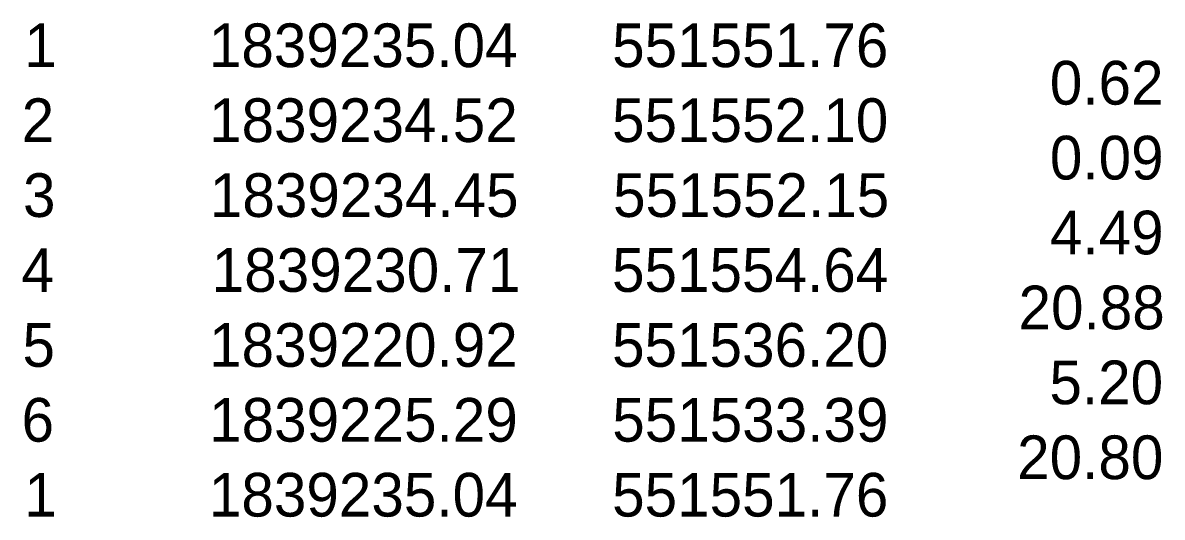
# Model space of a CAD drawing. Extents: x 551282 to 551818, y 1839031 to 1839278.
# Drawn here: x 551282.02 to 551309.72, y 1839031.5 to 1839043.52 of the extents above; entities that cross this region are included whole.
import ezdxf

# ---------------------------------------------------------------- set-up
doc = ezdxf.new("R2010")
doc.units = 0
doc.layers.add('Level 53', color=7, linetype='Continuous')

msp = doc.modelspace()

# ---------------------------------------------------------------- texts
at = {"layer": 'Level 53'}
for s, height, p in [('1', 1.062, (551282.054, 1839042.439)), ('1839235.04', 1.0625, (551286.542, 1839042.439)), ('551551.76', 1.0625, (551296.348, 1839042.439)), ('0.62', 1.0625, (551306.99, 1839041.528)), ('2', 1.062, (551281.991, 1839040.618)), ('1839234.52', 1.0625, (551286.547, 1839040.618)), ('551552.10', 1.0625, (551296.346, 1839040.618)), ('0.09', 1.0625, (551306.992, 1839039.707)), ('3', 1.062, (551282.023, 1839038.796)), ('1839234.45', 1.0625, (551286.566, 1839038.796)), ('551552.15', 1.0625, (551296.37, 1839038.796)), ('4.49', 1.0625, (551306.992, 1839037.886)), ('4', 1.062, (551281.985, 1839036.975)), ('1839230.71', 1.0625, (551286.611, 1839036.975)), ('551554.64', 1.0625, (551296.345, 1839036.975)), ('20.88', 1.0625, (551306.23, 1839036.064)), ('5', 1.062, (551282.01, 1839035.153)), ('1839220.92', 1.0625, (551286.547, 1839035.153)), ('551536.20', 1.0625, (551296.346, 1839035.153)), ('5.20', 1.0625, (551306.981, 1839034.243)), ('6', 1.062, (551281.988, 1839033.332)), ('1839225.29', 1.0625, (551286.548, 1839033.332)), ('551533.39', 1.0625, (551296.351, 1839033.332)), ('20.80', 1.0625, (551306.196, 1839032.421)), ('1', 1.062, (551282.054, 1839031.511)), ('1839235.04', 1.0625, (551286.542, 1839031.511)), ('551551.76', 1.0625, (551296.348, 1839031.511))]:
    msp.add_text(s, height=height, dxfattribs=at).set_placement(p)

doc.saveas('drawing.dxf')
